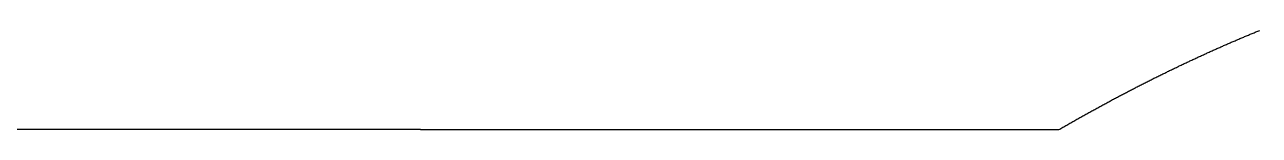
# Model space of a CAD drawing. Header units: millimetres. Extents: x 84 to 218, y -151 to -51.
# Drawn here: x 150.08 to 183.83, y -56.47 to -53.75 of the extents above; entities that cross this region are included whole.
import ezdxf

# ---------------------------------------------------------------- set-up
doc = ezdxf.new("R2010")
doc.units = ezdxf.units.MM
doc.layers.add('BLACK', color=250, linetype='CONTINUOUS')

msp = doc.modelspace()

# ---------------------------------------------------------------- linework, layer by layer
at = {"layer": 'BLACK', "linetype": 'CONTINUOUS'}
for p, q in [((183.221982, -54.008328), (183.248017, -53.997183)), ((183.248017, -53.997183), (183.274047, -53.986062)), ((183.274047, -53.986062), (183.300066, -53.974968)), ((183.300066, -53.974968), (183.326079, -53.963898)), ((183.326079, -53.963898), (183.352081, -53.952854)), ((183.352081, -53.952854), (183.378077, -53.941835)), ((183.378077, -53.941835), (183.404062, -53.930841)), ((183.404062, -53.930841), (183.430041, -53.919872)), ((183.430041, -53.919872), (183.456009, -53.90893)), ((183.456009, -53.90893), (183.481972, -53.898011)), ((183.481972, -53.898011), (183.507923, -53.887119)), ((183.507923, -53.887119), (183.533868, -53.876251)), ((183.533868, -53.876251), (183.559803, -53.86541)), ((183.559803, -53.86541), (183.585731, -53.854592)), ((183.585731, -53.854592), (183.611649, -53.843801)), ((183.611649, -53.843801), (183.63756, -53.833034)), ((183.63756, -53.833034), (183.663461, -53.822293)), ((183.663461, -53.822293), (183.689355, -53.811576)), ((183.689355, -53.811576), (183.715239, -53.800886)), ((183.715239, -53.800886), (183.741116, -53.790219)), ((183.741116, -53.790219), (183.766983, -53.779579)), ((183.766983, -53.779579), (183.792843, -53.768963)), ((183.792843, -53.768963), (183.818692, -53.758373)), ((183.818692, -53.758373), (183.844536, -53.747807)), ((182.463284, -54.342629), (182.489563, -54.330743)), ((182.489563, -54.330743), (182.515831, -54.318884)), ((182.515831, -54.318884), (182.542094, -54.307049)), ((182.542094, -54.307049), (182.568346, -54.295241)), ((182.568346, -54.295241), (182.594592, -54.283457)), ((182.594592, -54.283457), (182.620828, -54.271701)), ((182.620828, -54.271701), (182.647057, -54.259968)), ((182.647057, -54.259968), (182.673276, -54.248263)), ((182.673276, -54.248263), (182.699489, -54.236582)), ((182.699489, -54.236582), (182.725692, -54.224927)), ((182.725692, -54.224927), (182.751888, -54.213297)), ((182.751888, -54.213297), (182.778074, -54.201694)), ((182.778074, -54.201694), (182.804254, -54.190115)), ((182.804254, -54.190115), (182.830423, -54.178563)), ((182.830423, -54.178563), (182.856587, -54.167035)), ((182.856587, -54.167035), (182.882739, -54.155534)), ((182.882739, -54.155534), (182.908886, -54.144057)), ((182.908886, -54.144057), (182.935022, -54.132607)), ((182.935022, -54.132607), (182.961152, -54.121182)), ((182.961152, -54.121182), (182.987272, -54.109782)), ((182.987272, -54.109782), (183.013385, -54.098408)), ((183.013385, -54.098408), (183.039488, -54.087059)), ((183.039488, -54.087059), (183.065584, -54.075735)), ((183.065584, -54.075735), (183.09167, -54.064438)), ((183.09167, -54.064438), (183.11775, -54.053165)), ((183.11775, -54.053165), (183.14382, -54.041918)), ((183.14382, -54.041918), (183.169883, -54.030696)), ((183.169883, -54.030696), (183.195935, -54.0195)), ((183.195935, -54.0195), (183.221982, -54.008328)), ((181.724193, -54.685889), (181.750699, -54.67328)), ((181.750699, -54.67328), (181.777195, -54.660698)), ((181.777195, -54.660698), (181.803686, -54.64814)), ((181.803686, -54.64814), (181.830166, -54.63561)), ((181.830166, -54.63561), (181.856641, -54.623105)), ((181.856641, -54.623105), (181.883104, -54.610627)), ((181.883104, -54.610627), (181.909563, -54.598173)), ((181.909563, -54.598173), (181.936011, -54.585747)), ((181.936011, -54.585747), (181.962453, -54.573345)), ((181.962453, -54.573345), (181.988884, -54.56097)), ((181.988884, -54.56097), (182.01531, -54.54862)), ((182.01531, -54.54862), (182.041726, -54.536297)), ((182.041726, -54.536297), (182.068135, -54.523999)), ((182.068135, -54.523999), (182.094535, -54.511728)), ((182.094535, -54.511728), (182.120928, -54.499481)), ((182.120928, -54.499481), (182.147311, -54.487262)), ((182.147311, -54.487262), (182.173688, -54.475067)), ((182.173688, -54.475067), (182.200055, -54.462899)), ((182.200055, -54.462899), (182.226416, -54.450755)), ((182.226416, -54.450755), (182.252766, -54.438639)), ((182.252766, -54.438639), (182.279111, -54.426547)), ((182.279111, -54.426547), (182.305445, -54.414482)), ((182.305445, -54.414482), (182.331773, -54.402442)), ((182.331773, -54.402442), (182.358091, -54.390428)), ((182.358091, -54.390428), (182.384402, -54.378439)), ((182.384402, -54.378439), (182.410704, -54.366477)), ((182.410704, -54.366477), (182.436999, -54.35454)), ((182.436999, -54.35454), (182.463284, -54.342629)), ((181.032252, -55.022863), (181.058965, -55.009575)), ((181.058965, -55.009575), (181.085668, -54.996314)), ((181.085668, -54.996314), (181.112366, -54.983078)), ((181.112366, -54.983078), (181.139053, -54.96987)), ((181.139053, -54.96987), (181.165735, -54.956687)), ((181.165735, -54.956687), (181.192406, -54.943531)), ((181.192406, -54.943531), (181.219072, -54.9304)), ((181.219072, -54.9304), (181.245728, -54.917297)), ((181.245728, -54.917297), (181.272378, -54.904218)), ((181.272378, -54.904218), (181.299018, -54.891167)), ((181.299018, -54.891167), (181.325652, -54.878141)), ((181.325652, -54.878141), (181.352276, -54.865142)), ((181.352276, -54.865142), (181.378895, -54.852168)), ((181.378895, -54.852168), (181.405503, -54.839222)), ((181.405503, -54.839222), (181.432106, -54.8263)), ((181.432106, -54.8263), (181.458698, -54.813406)), ((181.458698, -54.813406), (181.485284, -54.800536)), ((181.485284, -54.800536), (181.511861, -54.787694)), ((181.511861, -54.787694), (181.538431, -54.774877)), ((181.538431, -54.774877), (181.564992, -54.762087)), ((181.564992, -54.762087), (181.591546, -54.749321)), ((181.591546, -54.749321), (181.618091, -54.736583)), ((181.618091, -54.736583), (181.644629, -54.72387)), ((181.644629, -54.72387), (181.671158, -54.711184)), ((181.671158, -54.711184), (181.69768, -54.698523)), ((181.69768, -54.698523), (181.724193, -54.685889)), ((180.361914, -55.363613), (180.38882, -55.349666)), ((180.38882, -55.349666), (180.41572, -55.335745)), ((180.41572, -55.335745), (180.44261, -55.321851)), ((180.44261, -55.321851), (180.469494, -55.307983)), ((180.469494, -55.307983), (180.496369, -55.294142)), ((180.496369, -55.294142), (180.523238, -55.280327)), ((180.523238, -55.280327), (180.550097, -55.266539)), ((180.550097, -55.266539), (180.57695, -55.252777)), ((180.57695, -55.252777), (180.603794, -55.239042)), ((180.603794, -55.239042), (180.630632, -55.225333)), ((180.630632, -55.225333), (180.65746, -55.211651)), ((180.65746, -55.211651), (180.684283, -55.197994)), ((180.684283, -55.197994), (180.711095, -55.184365)), ((180.711095, -55.184365), (180.737903, -55.170761)), ((180.737903, -55.170761), (180.7647, -55.157184)), ((180.7647, -55.157184), (180.791491, -55.143633)), ((180.791491, -55.143633), (180.818273, -55.13011)), ((180.818273, -55.13011), (180.845049, -55.116611)), ((180.845049, -55.116611), (180.871814, -55.10314)), ((180.871814, -55.10314), (180.898575, -55.089694)), ((180.898575, -55.089694), (180.925325, -55.076276)), ((180.925325, -55.076276), (180.952069, -55.062883)), ((180.952069, -55.062883), (180.978804, -55.049517)), ((180.978804, -55.049517), (181.005533, -55.036176)), ((181.005533, -55.036176), (181.032252, -55.022863)), ((179.740958, -55.691739), (179.768041, -55.677179)), ((179.768041, -55.677179), (179.795113, -55.662646)), ((179.795113, -55.662646), (179.822181, -55.648139)), ((179.822181, -55.648139), (179.849238, -55.63366)), ((179.849238, -55.63366), (179.876291, -55.619207)), ((179.876291, -55.619207), (179.903333, -55.604781)), ((179.903333, -55.604781), (179.930371, -55.590381)), ((179.930371, -55.590381), (179.957398, -55.576009)), ((179.957398, -55.576009), (179.98442, -55.561662)), ((179.98442, -55.561662), (180.011432, -55.547344)), ((180.011432, -55.547344), (180.038439, -55.53305)), ((180.038439, -55.53305), (180.065436, -55.518785)), ((180.065436, -55.518785), (180.092428, -55.504545)), ((180.092428, -55.504545), (180.11941, -55.490332)), ((180.11941, -55.490332), (180.146387, -55.476146)), ((180.146387, -55.476146), (180.173353, -55.461987)), ((180.173353, -55.461987), (180.200314, -55.447853)), ((180.200314, -55.447853), (180.227266, -55.433747)), ((180.227266, -55.433747), (180.254212, -55.419667)), ((180.254212, -55.419667), (180.281148, -55.405614)), ((180.281148, -55.405614), (180.308078, -55.391586)), ((180.308078, -55.391586), (180.334999, -55.377587)), ((180.334999, -55.377587), (180.361914, -55.363613)), ((179.116027, -56.034021), (179.143278, -56.018843)), ((179.143278, -56.018843), (179.170524, -56.003692)), ((179.170524, -56.003692), (179.197761, -55.988569)), ((179.197761, -55.988569), (179.224992, -55.973471)), ((179.224992, -55.973471), (179.252214, -55.958402)), ((179.252214, -55.958402), (179.279431, -55.943358)), ((179.279431, -55.943358), (179.306638, -55.928342)), ((179.306638, -55.928342), (179.33384, -55.913352)), ((179.33384, -55.913352), (179.361032, -55.898391)), ((179.361032, -55.898391), (179.388219, -55.883455)), ((179.388219, -55.883455), (179.415397, -55.868547)), ((179.415397, -55.868547), (179.442569, -55.853665)), ((179.442569, -55.853665), (179.469732, -55.838811)), ((179.469732, -55.838811), (179.496889, -55.823982)), ((179.496889, -55.823982), (179.524037, -55.809182)), ((179.524037, -55.809182), (179.551179, -55.794407)), ((179.551179, -55.794407), (179.578312, -55.77966)), ((179.578312, -55.77966), (179.60544, -55.764939)), ((179.60544, -55.764939), (179.632557, -55.750246)), ((179.632557, -55.750246), (179.65967, -55.735578)), ((179.65967, -55.735578), (179.686773, -55.720939)), ((179.686773, -55.720939), (179.71387, -55.706325)), ((179.71387, -55.706325), (179.740958, -55.691739)), ((178.514625, -56.374783), (178.542037, -56.359009)), ((178.542037, -56.359009), (178.569443, -56.343262)), ((178.569443, -56.343262), (178.59684, -56.327543)), ((178.59684, -56.327543), (178.624232, -56.311849)), ((178.624232, -56.311849), (178.651615, -56.296185)), ((178.651615, -56.296185), (178.678992, -56.280546)), ((178.678992, -56.280546), (178.70636, -56.264935)), ((178.70636, -56.264935), (178.733723, -56.249351)), ((178.733723, -56.249351), (178.761077, -56.233795)), ((178.761077, -56.233795), (178.788425, -56.218264)), ((178.788425, -56.218264), (178.815765, -56.202762)), ((178.815765, -56.202762), (178.843099, -56.187286)), ((178.843099, -56.187286), (178.870423, -56.171839)), ((178.870423, -56.171839), (178.897743, -56.156417)), ((178.897743, -56.156417), (178.925053, -56.141023)), ((178.925053, -56.141023), (178.952358, -56.125655)), ((178.952358, -56.125655), (178.979653, -56.110316)), ((178.979653, -56.110316), (179.006943, -56.095002)), ((179.006943, -56.095002), (179.034224, -56.079717)), ((179.034224, -56.079717), (179.0615, -56.064457)), ((179.0615, -56.064457), (179.088766, -56.049226)), ((179.088766, -56.049226), (179.116027, -56.034021)), ((160.9, -56.47), (141.93, -56.46)), ((160.9, -56.47), (178.35, -56.47)), ((178.35, -56.47), (178.377454, -56.454063)), ((178.377454, -56.454063), (178.404904, -56.438152)), ((178.404904, -56.438152), (178.432344, -56.422269)), ((178.432344, -56.422269), (178.459779, -56.406413)), ((178.459779, -56.406413), (178.487205, -56.390585)), ((178.487205, -56.390585), (178.514625, -56.374783))]:
    msp.add_line(p, q, dxfattribs=at)

doc.saveas('drawing.dxf')
